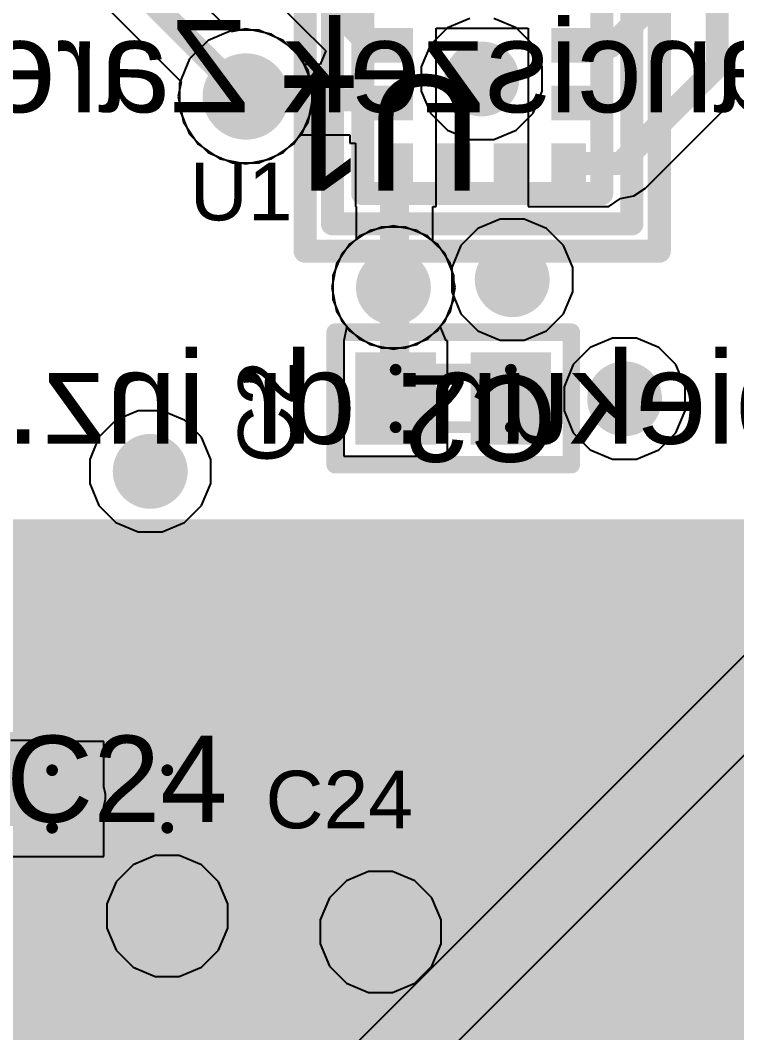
# Model space of a CAD drawing. Header units: inches. Extents: x 0.3 to 52.1, y -1.7 to 36.7.
# Drawn here: x 21.37 to 27.59, y 11.62 to 20.42 of the extents above; entities that cross this region are included whole.
import ezdxf

# ---------------------------------------------------------------- set-up
doc = ezdxf.new("R2010")
doc.units = ezdxf.units.IN
for name, color, linetype in [('Bottom Layer', 5, 'Continuous'), ('Bottom Overlay', 54, 'Continuous'), ('Internal1', 16, 'Continuous'), ('Internal2', 76, 'Continuous'), ('Top Assembly', 216, 'Continuous'), ('Top Component Outline', 6, 'Continuous'), ('Top Layer', 1, 'Continuous'), ('Top Overlay', 2, 'Continuous'), ('Top Paste', 8, 'Continuous'), ('Top Solder', 216, 'Continuous'), ('Via Holes', 16, 'Continuous')]:
    doc.layers.add(name, color=color, linetype=linetype)
doc.styles.add('Arial', font='', dxfattribs={"height": 0.2})
doc.styles.get('Arial').set_extended_font_data('Arial')

# ---------------------------------------------------------------- blocks, each defined once
blk = doc.blocks.new('FP_BMA456_MFG_98')
at = {"layer": 'Top Layer'}
for points in [[(-0.9, 0.95), (-0.6, 0.95), (-0.6, 0.6), (-0.9, 0.6)], [(-0.4, 0.95), (-0.1, 0.95), (-0.1, 0.6), (-0.4, 0.6)], [(0.1, 0.95), (0.4, 0.95), (0.4, 0.6), (0.1, 0.6)], [(0.6, 0.95), (0.9, 0.95), (0.9, 0.6), (0.6, 0.6)], [(-0.95, 0.4), (-0.6, 0.4), (-0.6, 0.1), (-0.95, 0.1)], [(0.6, 0.4), (0.95, 0.4), (0.95, 0.1), (0.6, 0.1)], [(-0.95, -0.1), (-0.6, -0.1), (-0.6, -0.4), (-0.95, -0.4)], [(0.6, -0.1), (0.95, -0.1), (0.95, -0.4), (0.6, -0.4)], [(-0.9, -0.6), (-0.6, -0.6), (-0.6, -0.95), (-0.9, -0.95)], [(-0.4, -0.6), (-0.1, -0.6), (-0.1, -0.95), (-0.4, -0.95)], [(0.1, -0.6), (0.4, -0.6), (0.4, -0.95), (0.1, -0.95)], [(0.6, -0.6), (0.9, -0.6), (0.9, -0.95), (0.6, -0.95)]]:
    blk.add_hatch(color=1, dxfattribs=at).paths.add_polyline_path(points)
at = {"layer": 'Top Paste'}
for points in [[(-0.9, 0.95), (-0.6, 0.95), (-0.6, 0.6), (-0.9, 0.6)], [(-0.4, 0.95), (-0.1, 0.95), (-0.1, 0.6), (-0.4, 0.6)], [(0.1, 0.95), (0.4, 0.95), (0.4, 0.6), (0.1, 0.6)], [(0.6, 0.95), (0.9, 0.95), (0.9, 0.6), (0.6, 0.6)], [(-0.95, 0.4), (-0.6, 0.4), (-0.6, 0.1), (-0.95, 0.1)], [(0.6, 0.4), (0.95, 0.4), (0.95, 0.1), (0.6, 0.1)], [(-0.95, -0.1), (-0.6, -0.1), (-0.6, -0.4), (-0.95, -0.4)], [(0.6, -0.1), (0.95, -0.1), (0.95, -0.4), (0.6, -0.4)], [(-0.9, -0.6), (-0.6, -0.6), (-0.6, -0.95), (-0.9, -0.95)], [(-0.4, -0.6), (-0.1, -0.6), (-0.1, -0.95), (-0.4, -0.95)], [(0.1, -0.6), (0.4, -0.6), (0.4, -0.95), (0.1, -0.95)], [(0.6, -0.6), (0.9, -0.6), (0.9, -0.95), (0.6, -0.95)]]:
    blk.add_hatch(color=8, dxfattribs=at).paths.add_polyline_path(points)
at = {"layer": 'Top Solder'}
for points in [[(-0.9, 0.95), (-0.6, 0.95), (-0.6, 0.6), (-0.9, 0.6)], [(-0.4, 0.95), (-0.1, 0.95), (-0.1, 0.6), (-0.4, 0.6)], [(0.1, 0.95), (0.4, 0.95), (0.4, 0.6), (0.1, 0.6)], [(0.6, 0.95), (0.9, 0.95), (0.9, 0.6), (0.6, 0.6)], [(-0.95, 0.4), (-0.6, 0.4), (-0.6, 0.1), (-0.95, 0.1)], [(0.6, 0.4), (0.95, 0.4), (0.95, 0.1), (0.6, 0.1)], [(-0.95, -0.1), (-0.6, -0.1), (-0.6, -0.4), (-0.95, -0.4)], [(0.6, -0.1), (0.95, -0.1), (0.95, -0.4), (0.6, -0.4)], [(-0.9, -0.6), (-0.6, -0.6), (-0.6, -0.95), (-0.9, -0.95)], [(-0.4, -0.6), (-0.1, -0.6), (-0.1, -0.95), (-0.4, -0.95)], [(0.1, -0.6), (0.4, -0.6), (0.4, -0.95), (0.1, -0.95)], [(0.6, -0.6), (0.9, -0.6), (0.9, -0.95), (0.6, -0.95)]]:
    blk.add_hatch(color=216, dxfattribs=at).paths.add_polyline_path(points)
at = {"layer": 'Top Assembly'}
for points in [[(1.5375, 1.5375, 0.2, 0.2, 0), (-1.5375, 1.5375, 0.2, 0.2, 0)], [(-1.5375, 1.5375, 0.2, 0.2, 0), (-1.5375, -1.5375, 0.2, 0.2, 0)], [(1.5375, 1.5375, 0.2, 0.2, 0), (-1.5375, 1.5375, 0.2, 0.2, 0)], [(-1.5375, 1.5375, 0.2, 0.2, 0), (-1.5375, -1.5375, 0.2, 0.2, 0)], [(1.5375, 1.5375, 0.2, 0.2, 0), (1.5375, -1.5375, 0.2, 0.2, 0)], [(1.5375, 1.5375, 0.2, 0.2, 0), (1.5375, -1.5375, 0.2, 0.2, 0)], [(1.5375, -1.5375, 0.2, 0.2, 0), (-1.5375, -1.5375, 0.2, 0.2, 0)], [(1.5375, -1.5375, 0.2, 0.2, 0), (-1.5375, -1.5375, 0.2, 0.2, 0)]]:
    blk.add_lwpolyline(points, format="xyseb", dxfattribs=at)
for points in [[(-1.5875, 1.5375, 0.1, 0.1, 1), (-1.4875, 1.5375, 0.1, 0.1, 1)], [(-1.5875, 1.5375, 0.1, 0.1, 1), (-1.4875, 1.5375, 0.1, 0.1, 1)], [(-1.5875, 1.5375, 0.1, 0.1, 1), (-1.4875, 1.5375, 0.1, 0.1, 1)], [(-1.5875, 1.5375, 0.1, 0.1, 1), (-1.4875, 1.5375, 0.1, 0.1, 1)], [(1.4875, 1.5375, 0.1, 0.1, 1), (1.5875, 1.5375, 0.1, 0.1, 1)], [(1.4875, 1.5375, 0.1, 0.1, 1), (1.5875, 1.5375, 0.1, 0.1, 1)], [(1.4875, 1.5375, 0.1, 0.1, 1), (1.5875, 1.5375, 0.1, 0.1, 1)], [(1.4875, 1.5375, 0.1, 0.1, 1), (1.5875, 1.5375, 0.1, 0.1, 1)], [(-1.5875, -1.5375, 0.1, 0.1, 1), (-1.4875, -1.5375, 0.1, 0.1, 1)], [(-1.5875, -1.5375, 0.1, 0.1, 1), (-1.4875, -1.5375, 0.1, 0.1, 1)], [(-1.5875, -1.5375, 0.1, 0.1, 1), (-1.4875, -1.5375, 0.1, 0.1, 1)], [(-1.5875, -1.5375, 0.1, 0.1, 1), (-1.4875, -1.5375, 0.1, 0.1, 1)], [(1.4875, -1.5375, 0.1, 0.1, 1), (1.5875, -1.5375, 0.1, 0.1, 1)], [(1.4875, -1.5375, 0.1, 0.1, 1), (1.5875, -1.5375, 0.1, 0.1, 1)], [(1.4875, -1.5375, 0.1, 0.1, 1), (1.5875, -1.5375, 0.1, 0.1, 1)], [(1.4875, -1.5375, 0.1, 0.1, 1), (1.5875, -1.5375, 0.1, 0.1, 1)]]:
    blk.add_lwpolyline(points, format="xyseb", close=True, dxfattribs=at)
at = {"layer": 'Top Component Outline'}
for points in [[(-1.0375, 1.0375, 0.2, 0.2, 0), (-1.0375, -1.0375, 0.2, 0.2, 0)], [(1.0375, 1.0375, 0.2, 0.2, 0), (-1.0375, 1.0375, 0.2, 0.2, 0)], [(1.0375, 1.0375, 0.2, 0.2, 0), (1.0375, -1.0375, 0.2, 0.2, 0)], [(1.0375, -1.0375, 0.2, 0.2, 0), (-1.0375, -1.0375, 0.2, 0.2, 0)]]:
    blk.add_lwpolyline(points, format="xyseb", dxfattribs=at)
for points in [[(-1.0875, 1.0375, 0.1, 0.1, 1), (-0.9875, 1.0375, 0.1, 0.1, 1)], [(-1.0875, 1.0375, 0.1, 0.1, 1), (-0.9875, 1.0375, 0.1, 0.1, 1)], [(0.9875, 1.0375, 0.1, 0.1, 1), (1.0875, 1.0375, 0.1, 0.1, 1)], [(0.9875, 1.0375, 0.1, 0.1, 1), (1.0875, 1.0375, 0.1, 0.1, 1)], [(-1.0875, -1.0375, 0.1, 0.1, 1), (-0.9875, -1.0375, 0.1, 0.1, 1)], [(-1.0875, -1.0375, 0.1, 0.1, 1), (-0.9875, -1.0375, 0.1, 0.1, 1)], [(0.9875, -1.0375, 0.1, 0.1, 1), (1.0875, -1.0375, 0.1, 0.1, 1)], [(0.9875, -1.0375, 0.1, 0.1, 1), (1.0875, -1.0375, 0.1, 0.1, 1)]]:
    blk.add_lwpolyline(points, format="xyseb", close=True, dxfattribs=at)
at = {"layer": 'Top Overlay'}
for points in [[(1.3, 1.3, 0.2, 0.2, 0), (-1.3, 1.3, 0.2, 0.2, 0)], [(-1.3, 1.3, 0.2, 0.2, 0), (-1.3, -1.3, 0.2, 0.2, 0)], [(1.3, 1.3, 0.2, 0.2, 0), (1.3, -1.3, 0.2, 0.2, 0)], [(1.3, -1.3, 0.2, 0.2, 0), (-1.3, -1.3, 0.2, 0.2, 0)]]:
    blk.add_lwpolyline(points, format="xyseb", dxfattribs=at)
for points in [[(-1.35, 1.3, 0.1, 0.1, 1), (-1.25, 1.3, 0.1, 0.1, 1)], [(-1.35, 1.3, 0.1, 0.1, 1), (-1.25, 1.3, 0.1, 0.1, 1)], [(1.25, 1.3, 0.1, 0.1, 1), (1.35, 1.3, 0.1, 0.1, 1)], [(1.25, 1.3, 0.1, 0.1, 1), (1.35, 1.3, 0.1, 0.1, 1)], [(-1.8125, -0.95, 0.25, 0.25, 1), (-2.0625, -0.95, 0.25, 0.25, 1)], [(-2.125, -0.95, 0.125, 0.125, 1), (-2, -0.95, 0.125, 0.125, 1)], [(-1.875, -0.95, 0.125, 0.125, 1), (-1.75, -0.95, 0.125, 0.125, 1)], [(-1.35, -1.3, 0.1, 0.1, 1), (-1.25, -1.3, 0.1, 0.1, 1)], [(-1.35, -1.3, 0.1, 0.1, 1), (-1.25, -1.3, 0.1, 0.1, 1)], [(1.25, -1.3, 0.1, 0.1, 1), (1.35, -1.3, 0.1, 0.1, 1)], [(1.25, -1.3, 0.1, 0.1, 1), (1.35, -1.3, 0.1, 0.1, 1)]]:
    blk.add_lwpolyline(points, format="xyseb", close=True, dxfattribs=at)
at = {"layer": 'Top Assembly', "style": 'Arial'}
blk.add_text('U1', height=1, dxfattribs=at).set_placement((0, 0.0105))
blk = doc.blocks.new('0402_CAP_REFLOW_122')
at = {"layer": 'Top Layer'}
for points in [[(-0.75, 0.3), (-0.25, 0.3), (-0.25, -0.3), (-0.75, -0.3)], [(0.25, 0.3), (0.75, 0.3), (0.75, -0.3), (0.25, -0.3)]]:
    blk.add_hatch(color=1, dxfattribs=at).paths.add_polyline_path(points)
at = {"layer": 'Top Paste'}
for points in [[(-0.72, 0.27), (-0.28, 0.27), (-0.28, -0.27), (-0.72, -0.27)], [(0.28, 0.27), (0.72, 0.27), (0.72, -0.27), (0.28, -0.27)]]:
    blk.add_hatch(color=8, dxfattribs=at).paths.add_polyline_path(points)
at = {"layer": 'Top Solder'}
for points in [[(-0.85, 0.4), (-0.15, 0.4), (-0.15, -0.4), (-0.85, -0.4)], [(0.15, 0.4), (0.85, 0.4), (0.85, -0.4), (0.15, -0.4)]]:
    blk.add_hatch(color=216, dxfattribs=at).paths.add_polyline_path(points)
at = {"layer": 'Top Assembly'}
for points in [[(-1.025, 0.575, 0.15, 0.15, 0), (-1.025, -0.575, 0.15, 0.15, 0)], [(1.025, 0.575, 0.15, 0.15, 0), (-1.025, 0.575, 0.15, 0.15, 0)], [(1.025, 0.575, 0.15, 0.15, 0), (1.025, -0.575, 0.15, 0.15, 0)], [(1.025, -0.575, 0.15, 0.15, 0), (-1.025, -0.575, 0.15, 0.15, 0)]]:
    blk.add_lwpolyline(points, format="xyseb", dxfattribs=at)
for points in [[(-1.0625, 0.575, 0.075, 0.075, 1), (-0.9875, 0.575, 0.075, 0.075, 1)], [(-1.0625, 0.575, 0.075, 0.075, 1), (-0.9875, 0.575, 0.075, 0.075, 1)], [(0.9875, 0.575, 0.075, 0.075, 1), (1.0625, 0.575, 0.075, 0.075, 1)], [(0.9875, 0.575, 0.075, 0.075, 1), (1.0625, 0.575, 0.075, 0.075, 1)], [(-1.0625, -0.575, 0.075, 0.075, 1), (-0.9875, -0.575, 0.075, 0.075, 1)], [(-1.0625, -0.575, 0.075, 0.075, 1), (-0.9875, -0.575, 0.075, 0.075, 1)], [(0.9875, -0.575, 0.075, 0.075, 1), (1.0625, -0.575, 0.075, 0.075, 1)], [(0.9875, -0.575, 0.075, 0.075, 1), (1.0625, -0.575, 0.075, 0.075, 1)]]:
    blk.add_lwpolyline(points, format="xyseb", close=True, dxfattribs=at)
at = {"layer": 'Top Component Outline'}
for points in [[(0.5002, 0.2502, 0.1016, 0.1016, 0), (-0.4998, 0.2502, 0.1016, 0.1016, 0)], [(-0.4998, 0.2502, 0.1016, 0.1016, 0), (-0.4998, -0.2499, 0.1016, 0.1016, 0)], [(0.5002, 0.2502, 0.1016, 0.1016, 0), (0.5002, -0.2499, 0.1016, 0.1016, 0)], [(0.5002, -0.2499, 0.1016, 0.1016, 0), (-0.4998, -0.2499, 0.1016, 0.1016, 0)]]:
    blk.add_lwpolyline(points, format="xyseb", dxfattribs=at)
for points in [[(-0.5252, 0.2502, 0.0508, 0.0508, 1), (-0.4744, 0.2502, 0.0508, 0.0508, 1)], [(-0.5252, 0.2502, 0.0508, 0.0508, 1), (-0.4744, 0.2502, 0.0508, 0.0508, 1)], [(0.4748, 0.2502, 0.0508, 0.0508, 1), (0.5256, 0.2502, 0.0508, 0.0508, 1)], [(0.4748, 0.2502, 0.0508, 0.0508, 1), (0.5256, 0.2502, 0.0508, 0.0508, 1)], [(-0.5252, -0.2499, 0.0508, 0.0508, 1), (-0.4744, -0.2499, 0.0508, 0.0508, 1)], [(-0.5252, -0.2499, 0.0508, 0.0508, 1), (-0.4744, -0.2499, 0.0508, 0.0508, 1)], [(0.4748, -0.2499, 0.0508, 0.0508, 1), (0.5256, -0.2499, 0.0508, 0.0508, 1)], [(0.4748, -0.2499, 0.0508, 0.0508, 1), (0.5256, -0.2499, 0.0508, 0.0508, 1)]]:
    blk.add_lwpolyline(points, format="xyseb", close=True, dxfattribs=at)
at = {"layer": 'Top Overlay'}
for points in [[(-1.025, 0.575, 0.1524, 0.1524, 0), (-1.025, -0.575, 0.1524, 0.1524, 0)], [(1.025, 0.575, 0.1524, 0.1524, 0), (-1.025, 0.575, 0.1524, 0.1524, 0)], [(1.025, 0.575, 0.1524, 0.1524, 0), (1.025, -0.575, 0.1524, 0.1524, 0)], [(1.025, -0.575, 0.1524, 0.1524, 0), (-1.025, -0.575, 0.1524, 0.1524, 0)]]:
    blk.add_lwpolyline(points, format="xyseb", dxfattribs=at)
for points in [[(-1.0631, 0.575, 0.0762, 0.0762, 1), (-0.9869, 0.575, 0.0762, 0.0762, 1)], [(-1.0631, 0.575, 0.0762, 0.0762, 1), (-0.9869, 0.575, 0.0762, 0.0762, 1)], [(0.9869, 0.575, 0.0762, 0.0762, 1), (1.0631, 0.575, 0.0762, 0.0762, 1)], [(0.9869, 0.575, 0.0762, 0.0762, 1), (1.0631, 0.575, 0.0762, 0.0762, 1)], [(-1.0631, -0.575, 0.0762, 0.0762, 1), (-0.9869, -0.575, 0.0762, 0.0762, 1)], [(-1.0631, -0.575, 0.0762, 0.0762, 1), (-0.9869, -0.575, 0.0762, 0.0762, 1)], [(0.9869, -0.575, 0.0762, 0.0762, 1), (1.0631, -0.575, 0.0762, 0.0762, 1)], [(0.9869, -0.575, 0.0762, 0.0762, 1), (1.0631, -0.575, 0.0762, 0.0762, 1)]]:
    blk.add_lwpolyline(points, format="xyseb", close=True, dxfattribs=at)
at = {"layer": 'Top Assembly', "style": 'Arial'}
blk.add_text('C2', height=0.75, dxfattribs=at).set_placement((-0.9, -0.2))
blk = doc.blocks.new('0402_CAP_REFLOW_146')
at = {"layer": 'Top Layer'}
for points in [[(-0.75, 0.3), (-0.25, 0.3), (-0.25, -0.3), (-0.75, -0.3)], [(0.25, 0.3), (0.75, 0.3), (0.75, -0.3), (0.25, -0.3)]]:
    blk.add_hatch(color=1, dxfattribs=at).paths.add_polyline_path(points)
at = {"layer": 'Top Paste'}
for points in [[(-0.72, 0.27), (-0.28, 0.27), (-0.28, -0.27), (-0.72, -0.27)], [(0.28, 0.27), (0.72, 0.27), (0.72, -0.27), (0.28, -0.27)]]:
    blk.add_hatch(color=8, dxfattribs=at).paths.add_polyline_path(points)
at = {"layer": 'Top Solder'}
for points in [[(-0.85, 0.4), (-0.15, 0.4), (-0.15, -0.4), (-0.85, -0.4)], [(0.15, 0.4), (0.85, 0.4), (0.85, -0.4), (0.15, -0.4)]]:
    blk.add_hatch(color=216, dxfattribs=at).paths.add_polyline_path(points)
at = {"layer": 'Top Assembly'}
for points in [[(-1.025, -0.575, 0.15, 0.15, 0), (-1.025, 0.575, 0.15, 0.15, 0)], [(-1.025, 0.575, 0.15, 0.15, 0), (1.025, 0.575, 0.15, 0.15, 0)], [(1.025, -0.575, 0.15, 0.15, 0), (1.025, 0.575, 0.15, 0.15, 0)], [(-1.025, -0.575, 0.15, 0.15, 0), (1.025, -0.575, 0.15, 0.15, 0)]]:
    blk.add_lwpolyline(points, format="xyseb", dxfattribs=at)
for points in [[(-1.0625, 0.575, 0.075, 0.075, 1), (-0.9875, 0.575, 0.075, 0.075, 1)], [(-1.0625, 0.575, 0.075, 0.075, 1), (-0.9875, 0.575, 0.075, 0.075, 1)], [(0.9875, 0.575, 0.075, 0.075, 1), (1.0625, 0.575, 0.075, 0.075, 1)], [(0.9875, 0.575, 0.075, 0.075, 1), (1.0625, 0.575, 0.075, 0.075, 1)], [(-1.0625, -0.575, 0.075, 0.075, 1), (-0.9875, -0.575, 0.075, 0.075, 1)], [(-1.0625, -0.575, 0.075, 0.075, 1), (-0.9875, -0.575, 0.075, 0.075, 1)], [(0.9875, -0.575, 0.075, 0.075, 1), (1.0625, -0.575, 0.075, 0.075, 1)], [(0.9875, -0.575, 0.075, 0.075, 1), (1.0625, -0.575, 0.075, 0.075, 1)]]:
    blk.add_lwpolyline(points, format="xyseb", close=True, dxfattribs=at)
at = {"layer": 'Top Component Outline'}
for points in [[(-0.4998, 0.2502, 0.1016, 0.1016, 0), (0.5002, 0.2502, 0.1016, 0.1016, 0)], [(-0.4998, -0.2499, 0.1016, 0.1016, 0), (-0.4998, 0.2502, 0.1016, 0.1016, 0)], [(0.5002, -0.2499, 0.1016, 0.1016, 0), (0.5002, 0.2502, 0.1016, 0.1016, 0)], [(-0.4998, -0.2499, 0.1016, 0.1016, 0), (0.5002, -0.2499, 0.1016, 0.1016, 0)]]:
    blk.add_lwpolyline(points, format="xyseb", dxfattribs=at)
for points in [[(-0.5252, 0.2502, 0.0508, 0.0508, 1), (-0.4744, 0.2502, 0.0508, 0.0508, 1)], [(-0.5252, 0.2502, 0.0508, 0.0508, 1), (-0.4744, 0.2502, 0.0508, 0.0508, 1)], [(0.4748, 0.2502, 0.0508, 0.0508, 1), (0.5256, 0.2502, 0.0508, 0.0508, 1)], [(0.4748, 0.2502, 0.0508, 0.0508, 1), (0.5256, 0.2502, 0.0508, 0.0508, 1)], [(-0.5252, -0.2499, 0.0508, 0.0508, 1), (-0.4744, -0.2499, 0.0508, 0.0508, 1)], [(-0.5252, -0.2499, 0.0508, 0.0508, 1), (-0.4744, -0.2499, 0.0508, 0.0508, 1)], [(0.4748, -0.2499, 0.0508, 0.0508, 1), (0.5256, -0.2499, 0.0508, 0.0508, 1)], [(0.4748, -0.2499, 0.0508, 0.0508, 1), (0.5256, -0.2499, 0.0508, 0.0508, 1)]]:
    blk.add_lwpolyline(points, format="xyseb", close=True, dxfattribs=at)
at = {"layer": 'Top Overlay'}
for points in [[(-1.025, -0.575, 0.1524, 0.1524, 0), (-1.025, 0.575, 0.1524, 0.1524, 0)], [(-1.025, 0.575, 0.1524, 0.1524, 0), (1.025, 0.575, 0.1524, 0.1524, 0)], [(1.025, -0.575, 0.1524, 0.1524, 0), (1.025, 0.575, 0.1524, 0.1524, 0)], [(-1.025, -0.575, 0.1524, 0.1524, 0), (1.025, -0.575, 0.1524, 0.1524, 0)]]:
    blk.add_lwpolyline(points, format="xyseb", dxfattribs=at)
for points in [[(-1.0631, 0.575, 0.0762, 0.0762, 1), (-0.9869, 0.575, 0.0762, 0.0762, 1)], [(-1.0631, 0.575, 0.0762, 0.0762, 1), (-0.9869, 0.575, 0.0762, 0.0762, 1)], [(0.9869, 0.575, 0.0762, 0.0762, 1), (1.0631, 0.575, 0.0762, 0.0762, 1)], [(0.9869, 0.575, 0.0762, 0.0762, 1), (1.0631, 0.575, 0.0762, 0.0762, 1)], [(-1.0631, -0.575, 0.0762, 0.0762, 1), (-0.9869, -0.575, 0.0762, 0.0762, 1)], [(-1.0631, -0.575, 0.0762, 0.0762, 1), (-0.9869, -0.575, 0.0762, 0.0762, 1)], [(0.9869, -0.575, 0.0762, 0.0762, 1), (1.0631, -0.575, 0.0762, 0.0762, 1)], [(0.9869, -0.575, 0.0762, 0.0762, 1), (1.0631, -0.575, 0.0762, 0.0762, 1)]]:
    blk.add_lwpolyline(points, format="xyseb", close=True, dxfattribs=at)
at = {"layer": 'Top Assembly', "style": 'Arial'}
blk.add_text('C24', height=0.75, rotation=360, dxfattribs=at).set_placement((-0.9, -0.2))

msp = doc.modelspace()

# ---------------------------------------------------------------- hatches: boundary and pattern name
at = {"layer": 'Bottom Layer'}
h = msp.add_hatch(color=5, dxfattribs=at)
edge = h.paths.add_edge_path()
edge.add_arc((25.3784, 19.9078), 0.325, 0, 360)
h = msp.add_hatch(color=5, dxfattribs=at)
edge = h.paths.add_edge_path()
edge.add_arc((23.3296, 19.7557), 0.375, 0, 360)
h = msp.add_hatch(color=5, dxfattribs=at)
edge = h.paths.add_edge_path()
edge.add_arc((25.6425, 18.1647), 0.325, 0, 360)
h = msp.add_hatch(color=5, dxfattribs=at)
edge = h.paths.add_edge_path()
edge.add_arc((24.6113, 18.0972), 0.325, 0, 360)
h = msp.add_hatch(color=5, dxfattribs=at)
edge = h.paths.add_edge_path()
edge.add_arc((26.6179, 17.1308), 0.325, 0, 360)
h = msp.add_hatch(color=5, dxfattribs=at)
edge = h.paths.add_edge_path()
edge.add_arc((22.5, 16.5), 0.325, 0, 360)
h = msp.add_hatch(color=5, dxfattribs=at)
edge = h.paths.add_edge_path()
edge.add_arc((22.6481, 12.6386), 0.325, 0, 360)
h = msp.add_hatch(color=5, dxfattribs=at)
edge = h.paths.add_edge_path()
edge.add_arc((24.5, 12.5), 0.325, 0, 360)
at = {"layer": 'Bottom Overlay'}
msp.add_hatch(color=54, dxfattribs=at).paths.add_polyline_path([(4.3577, 10.804), (29.1197, 10.804), (29.1197, 16.083), (4.3577, 16.083)])
at = {"layer": 'Internal1'}
h = msp.add_hatch(color=16, dxfattribs=at)
edge = h.paths.add_edge_path()
edge.add_arc((25.3784, 19.9078), 0.325, 0, 360)
h = msp.add_hatch(color=16, dxfattribs=at)
edge = h.paths.add_edge_path()
edge.add_arc((23.3296, 19.7557), 0.375, 0, 360)
h = msp.add_hatch(color=16, dxfattribs=at)
edge = h.paths.add_edge_path()
edge.add_arc((25.6425, 18.1647), 0.325, 0, 360)
h = msp.add_hatch(color=16, dxfattribs=at)
edge = h.paths.add_edge_path()
edge.add_arc((24.6113, 18.0972), 0.325, 0, 360)
h = msp.add_hatch(color=16, dxfattribs=at)
edge = h.paths.add_edge_path()
edge.add_arc((26.6179, 17.1308), 0.325, 0, 360)
h = msp.add_hatch(color=16, dxfattribs=at)
edge = h.paths.add_edge_path()
edge.add_arc((22.5, 16.5), 0.325, 0, 360)
h = msp.add_hatch(color=16, dxfattribs=at)
edge = h.paths.add_edge_path()
edge.add_arc((22.6481, 12.6386), 0.325, 0, 360)
h = msp.add_hatch(color=16, dxfattribs=at)
edge = h.paths.add_edge_path()
edge.add_arc((24.5, 12.5), 0.325, 0, 360)
at = {"layer": 'Internal2'}
h = msp.add_hatch(color=76, dxfattribs=at)
edge = h.paths.add_edge_path()
edge.add_arc((25.3784, 19.9078), 0.325, 0, 360)
h = msp.add_hatch(color=76, dxfattribs=at)
edge = h.paths.add_edge_path()
edge.add_arc((23.3296, 19.7557), 0.375, 0, 360)
h = msp.add_hatch(color=76, dxfattribs=at)
edge = h.paths.add_edge_path()
edge.add_arc((25.6425, 18.1647), 0.325, 0, 360)
h = msp.add_hatch(color=76, dxfattribs=at)
edge = h.paths.add_edge_path()
edge.add_arc((24.6113, 18.0972), 0.325, 0, 360)
h = msp.add_hatch(color=76, dxfattribs=at)
edge = h.paths.add_edge_path()
edge.add_arc((26.6179, 17.1308), 0.325, 0, 360)
h = msp.add_hatch(color=76, dxfattribs=at)
edge = h.paths.add_edge_path()
edge.add_arc((22.5, 16.5), 0.325, 0, 360)
h = msp.add_hatch(color=76, dxfattribs=at)
edge = h.paths.add_edge_path()
edge.add_arc((22.6481, 12.6386), 0.325, 0, 360)
h = msp.add_hatch(color=76, dxfattribs=at)
edge = h.paths.add_edge_path()
edge.add_arc((24.5, 12.5), 0.325, 0, 360)
at = {"layer": 'Top Layer'}
h = msp.add_hatch(color=1, dxfattribs=at)
edge = h.paths.add_edge_path()
edge.add_arc((25.3784, 19.9078), 0.325, 0, 360)
h = msp.add_hatch(color=1, dxfattribs=at)
edge = h.paths.add_edge_path()
edge.add_arc((23.3296, 19.7557), 0.375, 0, 360)
h = msp.add_hatch(color=1, dxfattribs=at)
edge = h.paths.add_edge_path()
edge.add_arc((25.6425, 18.1647), 0.325, 0, 360)
h = msp.add_hatch(color=1, dxfattribs=at)
edge = h.paths.add_edge_path()
edge.add_arc((24.6113, 18.0972), 0.325, 0, 360)
h = msp.add_hatch(color=1, dxfattribs=at)
edge = h.paths.add_edge_path()
edge.add_arc((26.6179, 17.1308), 0.325, 0, 360)
h = msp.add_hatch(color=1, dxfattribs=at)
edge = h.paths.add_edge_path()
edge.add_arc((22.5, 16.5), 0.325, 0, 360)
h = msp.add_hatch(color=1, dxfattribs=at)
edge = h.paths.add_edge_path()
edge.add_arc((22.6481, 12.6386), 0.325, 0, 360)
h = msp.add_hatch(color=1, dxfattribs=at)
edge = h.paths.add_edge_path()
edge.add_arc((24.5, 12.5), 0.325, 0, 360)
at = {"layer": 'Via Holes'}
h = msp.add_hatch(color=7, dxfattribs=at)
edge = h.paths.add_edge_path()
edge.add_arc((25.3784, 19.9078), 0.175, 0, 360)
h = msp.add_hatch(color=7, dxfattribs=at)
edge = h.paths.add_edge_path()
edge.add_arc((23.3296, 19.7557), 0.175, 0, 360)
h = msp.add_hatch(color=7, dxfattribs=at)
edge = h.paths.add_edge_path()
edge.add_arc((25.6425, 18.1647), 0.175, 0, 360)
h = msp.add_hatch(color=7, dxfattribs=at)
edge = h.paths.add_edge_path()
edge.add_arc((24.6113, 18.0972), 0.175, 0, 360)
h = msp.add_hatch(color=7, dxfattribs=at)
edge = h.paths.add_edge_path()
edge.add_arc((26.6179, 17.1308), 0.175, 0, 360)
h = msp.add_hatch(color=7, dxfattribs=at)
edge = h.paths.add_edge_path()
edge.add_arc((22.5, 16.5), 0.175, 0, 360)
h = msp.add_hatch(color=7, dxfattribs=at)
edge = h.paths.add_edge_path()
edge.add_arc((22.6481, 12.6386), 0.175, 0, 360)
h = msp.add_hatch(color=7, dxfattribs=at)
edge = h.paths.add_edge_path()
edge.add_arc((24.5, 12.5), 0.175, 0, 360)

# ---------------------------------------------------------------- linework, layer by layer
at = {"layer": 'Bottom Layer'}
for p, q in [((23.2014, 20.3165), (20.4959, 23.0221)), ((19.9737, 22.6791), (22.7689, 19.8839)), ((23.3296, 20.342), (23.2014, 20.3165)), ((23.554, 20.2974), (23.3296, 20.342)), ((23.7442, 20.1703), (23.554, 20.2974)), ((23.8713, 19.9801), (23.7442, 20.1703)), ((23.9159, 19.7557), (23.8713, 19.9801)), ((22.7689, 19.8839), (22.7434, 19.7557)), ((22.7434, 19.7557), (22.788, 19.5314)), ((23.8713, 19.5314), (23.9159, 19.7557)), ((22.788, 19.5314), (22.9151, 19.3412)), ((23.7442, 19.3412), (23.8713, 19.5314)), ((22.9151, 19.3412), (23.1053, 19.2141)), ((23.554, 19.2141), (23.7442, 19.3412)), ((23.1053, 19.2141), (23.3296, 19.1695)), ((23.3296, 19.1695), (23.554, 19.2141)), ((24.4064, 18.5917), (24.2328, 18.4757)), ((24.6113, 18.6324), (24.4064, 18.5917)), ((24.8161, 18.5917), (24.6113, 18.6324)), ((24.9898, 18.4757), (24.8161, 18.5917)), ((24.2328, 18.4757), (24.1167, 18.302)), ((25.1058, 18.302), (24.9898, 18.4757)), ((24.1167, 18.302), (24.076, 18.0972)), ((25.1466, 18.0972), (25.1058, 18.302)), ((24.076, 18.0972), (24.1167, 17.8923)), ((25.1058, 17.8923), (25.1466, 18.0972)), ((24.1167, 17.8923), (24.2328, 17.7187)), ((24.9898, 17.7187), (25.1058, 17.8923)), ((24.2328, 17.7187), (24.4064, 17.6026)), ((24.8161, 17.6026), (24.9898, 17.7187)), ((24.4064, 17.6026), (24.6113, 17.5619)), ((24.6113, 17.5619), (24.8161, 17.6026))]:
    msp.add_line(p, q, dxfattribs=at)
msp.add_lwpolyline([(20.19, 22.8954, 0.2, 0.2, 0), (23.3296, 19.7557, 0.2, 0.2, 0)], format="xyseb", dxfattribs=at)
msp.add_lwpolyline([(23.2796, 19.7557, 0.1, 0.1, 1), (23.3796, 19.7557, 0.1, 0.1, 1)], format="xyseb", close=True, dxfattribs=at)
at = {"layer": 'Internal1'}
for p, q in [((23.2153, 20.3307), (23.0039, 20.2432)), ((23.444, 20.3307), (23.2153, 20.3307)), ((23.6553, 20.2432), (23.444, 20.3307)), ((23.0039, 20.2432), (22.8422, 20.0814)), ((23.8171, 20.0814), (23.6553, 20.2432)), ((22.8422, 20.0814), (22.7546, 19.8701)), ((23.9046, 19.8701), (23.8171, 20.0814)), ((22.7546, 19.8701), (22.7546, 19.6414)), ((23.9046, 19.6414), (23.9046, 19.8701)), ((22.7546, 19.6414), (22.8422, 19.43)), ((23.8171, 19.43), (23.9046, 19.6414)), ((22.8422, 19.43), (23.0039, 19.2683)), ((23.6553, 19.2683), (23.8171, 19.43)), ((23.0039, 19.2683), (23.2153, 19.1807)), ((23.444, 19.1807), (23.6553, 19.2683)), ((23.2153, 19.1807), (23.444, 19.1807)), ((24.5068, 18.6222), (24.3139, 18.5422)), ((24.7157, 18.6222), (24.5068, 18.6222)), ((24.9087, 18.5422), (24.7157, 18.6222)), ((24.3139, 18.5422), (24.1662, 18.3945)), ((25.0564, 18.3945), (24.9087, 18.5422)), ((24.1662, 18.3945), (24.0863, 18.2016)), ((25.1363, 18.2016), (25.0564, 18.3945)), ((24.0863, 18.2016), (24.0863, 17.9927)), ((25.1363, 17.9927), (25.1363, 18.2016)), ((24.0863, 17.9927), (24.1662, 17.7998)), ((25.0564, 17.7998), (25.1363, 17.9927)), ((24.1662, 17.7998), (24.3139, 17.6521)), ((24.9087, 17.6521), (25.0564, 17.7998)), ((24.3139, 17.6521), (24.5068, 17.5722)), ((24.7157, 17.5722), (24.9087, 17.6521)), ((24.5068, 17.5722), (24.7157, 17.5722))]:
    msp.add_line(p, q, dxfattribs=at)
at = {"layer": 'Internal2'}
for p, q in [((25.274, 20.4328), (25.081, 20.3528)), ((25.6758, 20.3528), (25.4828, 20.4328)), ((23.2153, 20.3307), (23.0039, 20.2432)), ((23.444, 20.3307), (23.2153, 20.3307)), ((23.6553, 20.2432), (23.444, 20.3307)), ((25.081, 20.3528), (24.9333, 20.2052)), ((25.8235, 20.2052), (25.6758, 20.3528)), ((23.0039, 20.2432), (22.8422, 20.0814)), ((23.8171, 20.0814), (23.6553, 20.2432)), ((24.9333, 20.2052), (24.8534, 20.0122)), ((25.9034, 20.0122), (25.8235, 20.2052)), ((22.8422, 20.0814), (22.7546, 19.8701)), ((23.9046, 19.8701), (23.8171, 20.0814)), ((24.8534, 20.0122), (24.8534, 19.8033)), ((25.9034, 19.8033), (25.9034, 20.0122)), ((22.7546, 19.8701), (22.7546, 19.6414)), ((23.9046, 19.6414), (23.9046, 19.8701)), ((24.8534, 19.8033), (24.9333, 19.6104)), ((25.8235, 19.6104), (25.9034, 19.8033)), ((22.7546, 19.6414), (22.8422, 19.43)), ((23.8171, 19.43), (23.9046, 19.6414)), ((24.9333, 19.6104), (25.081, 19.4627)), ((25.6758, 19.4627), (25.8235, 19.6104)), ((25.081, 19.4627), (25.274, 19.3828)), ((25.4828, 19.3828), (25.6758, 19.4627)), ((22.8422, 19.43), (23.0039, 19.2683)), ((23.6553, 19.2683), (23.8171, 19.43)), ((25.274, 19.3828), (25.4828, 19.3828)), ((23.0039, 19.2683), (23.2153, 19.1807)), ((23.444, 19.1807), (23.6553, 19.2683)), ((23.2153, 19.1807), (23.444, 19.1807)), ((25.5381, 18.6897), (25.3452, 18.6098)), ((25.747, 18.6897), (25.5381, 18.6897)), ((25.9399, 18.6098), (25.747, 18.6897)), ((25.3452, 18.6098), (25.1975, 18.4621)), ((26.0876, 18.4621), (25.9399, 18.6098)), ((25.1975, 18.4621), (25.1175, 18.2692)), ((26.1675, 18.2692), (26.0876, 18.4621)), ((25.1175, 18.2692), (25.1175, 18.0603)), ((26.1675, 18.0603), (26.1675, 18.2692)), ((25.1175, 18.0603), (25.1975, 17.8674)), ((26.0876, 17.8674), (26.1675, 18.0603)), ((25.1975, 17.8674), (25.3452, 17.7197)), ((25.9399, 17.7197), (26.0876, 17.8674)), ((25.3452, 17.7197), (25.5381, 17.6397)), ((25.747, 17.6397), (25.9399, 17.7197)), ((25.5381, 17.6397), (25.747, 17.6397)), ((26.5135, 17.6558), (26.3205, 17.5759)), ((26.7223, 17.6558), (26.5135, 17.6558)), ((26.9153, 17.5759), (26.7223, 17.6558)), ((26.3205, 17.5759), (26.1728, 17.4282)), ((27.063, 17.4282), (26.9153, 17.5759)), ((26.1728, 17.4282), (26.0929, 17.2352)), ((27.1429, 17.2352), (27.063, 17.4282)), ((26.0929, 17.2352), (26.0929, 17.0264)), ((27.1429, 17.0264), (27.1429, 17.2352)), ((22.3956, 17.025), (22.2026, 16.9451)), ((22.6044, 17.025), (22.3956, 17.025)), ((22.7974, 16.9451), (22.6044, 17.025)), ((26.0929, 17.0264), (26.1728, 16.8334)), ((27.063, 16.8334), (27.1429, 17.0264)), ((22.2026, 16.9451), (22.0549, 16.7974)), ((22.9451, 16.7974), (22.7974, 16.9451)), ((22.0549, 16.7974), (21.975, 16.6044)), ((23.025, 16.6044), (22.9451, 16.7974)), ((26.1728, 16.8334), (26.3205, 16.6857)), ((26.9153, 16.6857), (27.063, 16.8334)), ((26.3205, 16.6857), (26.5135, 16.6058)), ((26.7223, 16.6058), (26.9153, 16.6857)), ((21.975, 16.6044), (21.975, 16.3956)), ((23.025, 16.3956), (23.025, 16.6044)), ((26.5135, 16.6058), (26.7223, 16.6058)), ((21.975, 16.3956), (22.0549, 16.2026)), ((22.9451, 16.2026), (23.025, 16.3956)), ((22.0549, 16.2026), (22.2026, 16.0549)), ((22.7974, 16.0549), (22.9451, 16.2026)), ((22.2026, 16.0549), (22.3956, 15.975)), ((22.6044, 15.975), (22.7974, 16.0549)), ((22.3956, 15.975), (22.6044, 15.975)), ((22.5436, 13.1636), (22.3507, 13.0837)), ((22.7525, 13.1636), (22.5436, 13.1636)), ((22.9455, 13.0837), (22.7525, 13.1636)), ((22.3507, 13.0837), (22.203, 12.936)), ((23.0931, 12.936), (22.9455, 13.0837)), ((24.3956, 13.025), (24.2026, 12.9451)), ((24.6044, 13.025), (24.3956, 13.025)), ((24.7974, 12.9451), (24.6044, 13.025)), ((22.203, 12.936), (22.1231, 12.743)), ((23.1731, 12.743), (23.0931, 12.936)), ((24.2026, 12.9451), (24.0549, 12.7974)), ((24.9451, 12.7974), (24.7974, 12.9451)), ((24.0549, 12.7974), (23.975, 12.6044)), ((25.025, 12.6044), (24.9451, 12.7974)), ((22.1231, 12.743), (22.1231, 12.5342)), ((23.1731, 12.5342), (23.1731, 12.743)), ((23.975, 12.6044), (23.975, 12.3956)), ((25.025, 12.3956), (25.025, 12.6044)), ((22.1231, 12.5342), (22.203, 12.3412)), ((23.0931, 12.3412), (23.1731, 12.5342)), ((22.203, 12.3412), (22.3507, 12.1935)), ((22.9455, 12.1935), (23.0931, 12.3412)), ((23.975, 12.3956), (24.0549, 12.2026)), ((24.9451, 12.2026), (25.025, 12.3956)), ((22.3507, 12.1935), (22.5436, 12.1136)), ((22.7525, 12.1136), (22.9455, 12.1935)), ((24.0549, 12.2026), (24.2026, 12.0549)), ((24.7974, 12.0549), (24.9451, 12.2026)), ((22.5436, 12.1136), (22.7525, 12.1136)), ((24.2026, 12.0549), (24.3956, 11.975)), ((24.6044, 11.975), (24.7974, 12.0549)), ((24.3956, 11.975), (24.6044, 11.975))]:
    msp.add_line(p, q, dxfattribs=at)
at = {"layer": 'Top Layer'}
for p, q in [((22.1209, 22.0539), (24.0239, 20.1509)), ((23.2153, 20.3307), (23.0039, 20.2432)), ((23.444, 20.3307), (23.2153, 20.3307)), ((23.6553, 20.2432), (23.444, 20.3307)), ((24.982, 19.3496), (24.982, 20.3496)), ((24.982, 20.3496), (25.7821, 20.3496)), ((25.7821, 20.3496), (25.7821, 19.8496)), ((23.0039, 20.2432), (22.8422, 20.0814)), ((23.8171, 20.0814), (23.6553, 20.2432)), ((24.0239, 20.1509), (23.9753, 20.0335)), ((22.8422, 20.0814), (22.7546, 19.8701)), ((23.8369, 20.0335), (23.8171, 20.0814)), ((23.9753, 20.0335), (23.8369, 20.0335)), ((22.7546, 19.8701), (22.7546, 19.6414)), ((25.7821, 19.8496), (25.7821, 18.7996)), ((26.7983, 18.9583), (27.6135, 19.7735)), ((22.7546, 19.6414), (22.8422, 19.43)), ((22.8422, 19.43), (23.0039, 19.2683)), ((23.6553, 19.2683), (23.8089, 19.4218)), ((23.8089, 19.4218), (24.2321, 19.4218)), ((24.2321, 19.4218), (24.2321, 19.3496)), ((24.2321, 19.3496), (24.282, 19.3496)), ((24.282, 19.3496), (24.282, 18.7996)), ((24.982, 18.7996), (24.982, 19.3496)), ((23.0039, 19.2683), (23.2153, 19.1807)), ((23.444, 19.1807), (23.6553, 19.2683)), ((23.2153, 19.1807), (23.444, 19.1807)), ((26.6991, 18.892), (26.7983, 18.9583)), ((26.4821, 18.7996), (26.5821, 18.8687)), ((26.5821, 18.8687), (26.6991, 18.892)), ((24.282, 18.7996), (24.2873, 18.7996)), ((24.2873, 18.7996), (24.2873, 18.5157)), ((24.9541, 18.4968), (24.9541, 18.7996)), ((24.9541, 18.7996), (24.982, 18.7996)), ((25.7821, 18.7996), (26.4821, 18.7996)), ((26.4821, 18.7996), (26.4821, 18.7996)), ((24.2873, 18.5157), (24.1662, 18.3945)), ((25.0564, 18.3945), (24.9541, 18.4968)), ((24.1662, 18.3945), (24.0863, 18.2016)), ((25.1363, 18.2016), (25.0564, 18.3945)), ((24.0863, 18.2016), (24.0863, 17.9927)), ((25.1363, 17.9927), (25.1363, 18.2016)), ((24.0863, 17.9927), (24.1662, 17.7998)), ((25.0564, 17.7998), (25.1363, 17.9927)), ((24.1662, 17.7998), (24.2055, 17.7604)), ((25.017, 17.7604), (25.0564, 17.7998)), ((24.2055, 17.7604), (24.1805, 17.6334)), ((25.0696, 17.6334), (25.017, 17.7604)), ((24.1805, 17.6334), (24.1805, 17.6334)), ((24.1805, 17.6334), (24.1805, 16.6334)), ((25.0805, 17.6334), (25.0696, 17.6334)), ((25.0805, 16.6334), (25.0805, 17.6334)), ((24.1805, 16.6334), (25.0805, 16.6334)), ((27.7405, 14.9862), (21.7087, 8.9545)), ((24.1552, 10.5357), (28.2626, 14.6432)), ((21.6441, 14.1634), (21.2912, 14.1634)), ((21.6888, 14.1545), (21.6441, 14.1634)), ((21.6441, 14.1634), (21.6441, 14.1634)), ((22.0981, 14.1545), (21.6888, 14.1545)), ((22.0981, 13.7614), (22.0981, 14.1545)), ((22.111, 13.6965), (22.0981, 13.7614)), ((22.0981, 13.5897), (22.111, 13.6545)), ((22.111, 13.6545), (22.111, 13.6965)), ((22.0981, 13.1545), (22.0981, 13.5897)), ((21.1981, 13.1545), (22.0981, 13.1545))]:
    msp.add_line(p, q, dxfattribs=at)
for points in [[(27.4214, 20.0139, 0.2, 0.2, 0), (27.4214, 23.1355, 0.2, 0.2, 0)], [(22.3372, 22.2702, 0.2, 0.2, 0), (24.3578, 20.2496, 0.2, 0.2, 0)], [(26.4971, 20.1911, 0.2, 0.2, 0), (27.0214, 20.7154, 0.2, 0.2, 0)], [(24.3578, 20.2496, 0.2, 0.2, 0), (24.5571, 20.2496, 0.2, 0.2, 0)], [(24.5571, 20.2496, 0.2, 0.2, 0), (24.6071, 20.1996, 0.2, 0.2, 0)], [(26.157, 20.1996, 0.2, 0.2, 0), (26.1656, 20.1911, 0.2, 0.2, 0)], [(26.1656, 20.1911, 0.2, 0.2, 0), (26.4971, 20.1911, 0.2, 0.2, 0)], [(26.582, 19.1746, 0.2, 0.2, 0), (27.4214, 20.0139, 0.2, 0.2, 0)], [(23.3296, 19.7557, 0.2, 0.2, 0), (23.3577, 19.7277, 0.2, 0.2, 0)], [(23.3577, 19.7277, 0.2, 0.2, 0), (24.579, 19.7277, 0.2, 0.2, 0)], [(24.579, 19.7277, 0.2, 0.2, 0), (24.6071, 19.6996, 0.2, 0.2, 0)], [(24.6207, 19.1633, 0.254, 0.254, 0), (24.632, 19.1746, 0.254, 0.254, 0)], [(24.6207, 18.3381, 0.254, 0.254, 0), (24.6207, 19.1633, 0.254, 0.254, 0)], [(26.1321, 19.1746, 0.2, 0.2, 0), (26.582, 19.1746, 0.2, 0.2, 0)], [(24.6113, 18.0972, 0.254, 0.254, 0), (24.6226, 18.1085, 0.254, 0.254, 0)], [(24.6113, 18.0972, 0.254, 0.254, 0), (24.6209, 18.0876, 0.254, 0.254, 0)], [(24.6209, 17.143, 0.254, 0.254, 0), (24.6209, 18.0876, 0.254, 0.254, 0)], [(24.6209, 17.143, 0.254, 0.254, 0), (24.6305, 17.1334, 0.254, 0.254, 0)], [(21.925, 8.7382, 0.2, 0.2, 0), (28.0464, 14.8595, 0.2, 0.2, 0)], [(21.0995, 13.7005, 0.508, 0.508, 0), (21.6441, 13.7005, 0.508, 0.508, 0)], [(21.6441, 13.7005, 0.508, 0.508, 0), (21.6481, 13.6965, 0.508, 0.508, 0)], [(21.6481, 13.6545, 0.508, 0.508, 0), (21.6481, 13.6965, 0.508, 0.508, 0)]]:
    msp.add_lwpolyline(points, format="xyseb", dxfattribs=at)
for points in [[(24.3078, 20.2496, 0.1, 0.1, 1), (24.4078, 20.2496, 0.1, 0.1, 1)], [(24.3078, 20.2496, 0.1, 0.1, 1), (24.4078, 20.2496, 0.1, 0.1, 1)], [(24.5071, 20.2496, 0.1, 0.1, 1), (24.6071, 20.2496, 0.1, 0.1, 1)], [(24.5071, 20.2496, 0.1, 0.1, 1), (24.6071, 20.2496, 0.1, 0.1, 1)], [(24.5571, 20.1996, 0.1, 0.1, 1), (24.6571, 20.1996, 0.1, 0.1, 1)], [(26.107, 20.1996, 0.1, 0.1, 1), (26.207, 20.1996, 0.1, 0.1, 1)], [(26.1156, 20.1911, 0.1, 0.1, 1), (26.2156, 20.1911, 0.1, 0.1, 1)], [(26.1156, 20.1911, 0.1, 0.1, 1), (26.2156, 20.1911, 0.1, 0.1, 1)], [(26.4471, 20.1911, 0.1, 0.1, 1), (26.5471, 20.1911, 0.1, 0.1, 1)], [(26.4471, 20.1911, 0.1, 0.1, 1), (26.5471, 20.1911, 0.1, 0.1, 1)], [(27.3714, 20.0139, 0.1, 0.1, 1), (27.4714, 20.0139, 0.1, 0.1, 1)], [(27.3714, 20.0139, 0.1, 0.1, 1), (27.4714, 20.0139, 0.1, 0.1, 1)], [(23.2796, 19.7557, 0.1, 0.1, 1), (23.3796, 19.7557, 0.1, 0.1, 1)], [(23.3077, 19.7277, 0.1, 0.1, 1), (23.4077, 19.7277, 0.1, 0.1, 1)], [(23.3077, 19.7277, 0.1, 0.1, 1), (23.4077, 19.7277, 0.1, 0.1, 1)], [(24.529, 19.7277, 0.1, 0.1, 1), (24.629, 19.7277, 0.1, 0.1, 1)], [(24.529, 19.7277, 0.1, 0.1, 1), (24.629, 19.7277, 0.1, 0.1, 1)], [(24.5571, 19.6996, 0.1, 0.1, 1), (24.6571, 19.6996, 0.1, 0.1, 1)], [(24.5572, 19.1633, 0.127, 0.127, 1), (24.6842, 19.1633, 0.127, 0.127, 1)], [(24.5572, 19.1633, 0.127, 0.127, 1), (24.6842, 19.1633, 0.127, 0.127, 1)], [(24.5685, 19.1746, 0.127, 0.127, 1), (24.6955, 19.1746, 0.127, 0.127, 1)], [(26.0821, 19.1746, 0.1, 0.1, 1), (26.1821, 19.1746, 0.1, 0.1, 1)], [(26.5321, 19.1746, 0.1, 0.1, 1), (26.632, 19.1746, 0.1, 0.1, 1)], [(26.5321, 19.1746, 0.1, 0.1, 1), (26.632, 19.1746, 0.1, 0.1, 1)], [(24.5572, 18.3381, 0.127, 0.127, 1), (24.6842, 18.3381, 0.127, 0.127, 1)], [(24.5478, 18.0972, 0.127, 0.127, 1), (24.6748, 18.0972, 0.127, 0.127, 1)], [(24.5478, 18.0972, 0.127, 0.127, 1), (24.6748, 18.0972, 0.127, 0.127, 1)], [(24.5574, 18.0876, 0.127, 0.127, 1), (24.6844, 18.0876, 0.127, 0.127, 1)], [(24.5574, 18.0876, 0.127, 0.127, 1), (24.6844, 18.0876, 0.127, 0.127, 1)], [(24.5591, 18.1085, 0.127, 0.127, 1), (24.6861, 18.1085, 0.127, 0.127, 1)], [(24.5574, 17.143, 0.127, 0.127, 1), (24.6844, 17.143, 0.127, 0.127, 1)], [(24.5574, 17.143, 0.127, 0.127, 1), (24.6844, 17.143, 0.127, 0.127, 1)], [(24.567, 17.1334, 0.127, 0.127, 1), (24.694, 17.1334, 0.127, 0.127, 1)], [(21.5171, 13.7005, 0.254, 0.254, 1), (21.7711, 13.7005, 0.254, 0.254, 1)], [(21.5171, 13.7005, 0.254, 0.254, 1), (21.7711, 13.7005, 0.254, 0.254, 1)], [(21.5211, 13.6965, 0.254, 0.254, 1), (21.7751, 13.6965, 0.254, 0.254, 1)], [(21.5211, 13.6965, 0.254, 0.254, 1), (21.7751, 13.6965, 0.254, 0.254, 1)], [(21.5211, 13.6545, 0.254, 0.254, 1), (21.7751, 13.6545, 0.254, 0.254, 1)]]:
    msp.add_lwpolyline(points, format="xyseb", close=True, dxfattribs=at)

# ---------------------------------------------------------------- block references
at = {"rotation": 180}
for name, p in [('FP_BMA456_MFG_98', (25.382, 19.9496)), ('0402_CAP_REFLOW_122', (25.1305, 17.1334))]:
    msp.add_blockref(name, p, dxfattribs=at)
msp.add_blockref('0402_CAP_REFLOW_146', (22.1481, 13.6545))

# ---------------------------------------------------------------- texts
at = {"layer": 'Bottom Overlay', "style": 'Arial', "text_generation_flag": 2}
for s, p in [('Franciszek Zarebski', (29.0689, 19.6195)), ('Opiekun: dr inz. Jerzy Kołakowski', (29.0689, 16.7401))]:
    msp.add_text(s, height=0.800001, dxfattribs=at).set_placement(p)
at = {"layer": 'Top Overlay', "style": 'Arial'}
for s, p in [('U1', (22.8432, 18.6798)), ('C24', (23.5, 13.4))]:
    msp.add_text(s, height=0.5, dxfattribs=at).set_placement(p)
msp.add_text('C2', height=0.5, rotation=90, dxfattribs=at).set_placement((23.7637, 16.5673))

doc.saveas('drawing.dxf')
